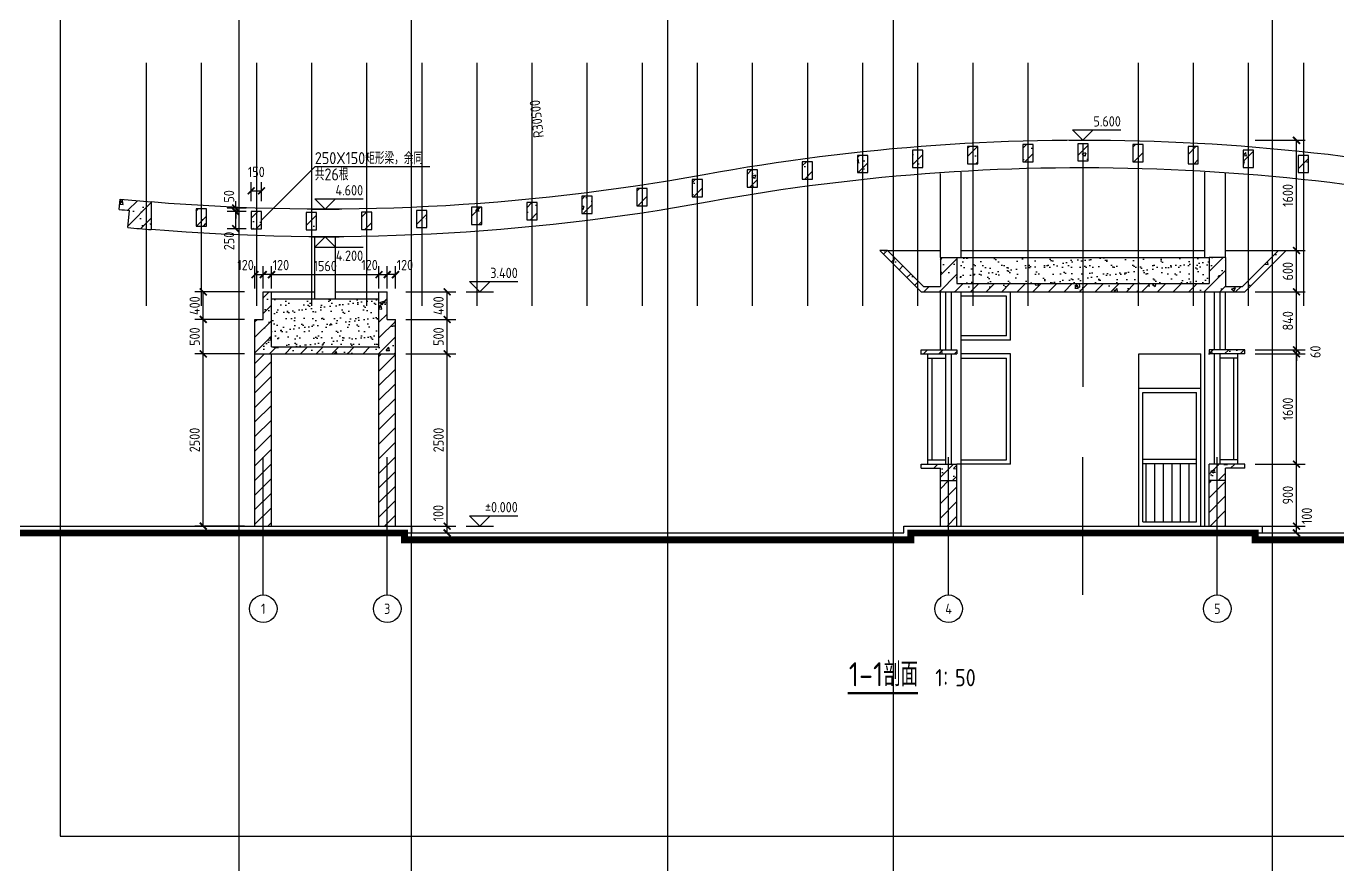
# Model space of a CAD drawing. Extents: x 105561 to 193510, y -55932 to 89115.
# Drawn here: x 124492 to 143531, y -12895 to -723 of the extents above; entities that cross this region are included whole.
import ezdxf
from ezdxf.enums import TextEntityAlignment as Align

# ---------------------------------------------------------------- set-up
doc = ezdxf.new("R2010")
doc.units = 0
doc.header["$LTSCALE"] = 10
doc.header["$MEASUREMENT"] = 0
doc.header["$PDMODE"] = 3
doc.linetypes.add('CENTER2', pattern=[1.125, 0.75, -0.125, 0.125, -0.125])
doc.layers.get('0').update_dxf_attribs({"linetype": 'CONTINUOUS'})
doc.layers.get('DEFPOINTS').update_dxf_attribs({"linetype": 'CONTINUOUS'})
for name, color, linetype in [('填充', 8, 'CONTINUOUS'), ('文字', 1, 'CONTINUOUS'), ('标注', 7, 'CONTINUOUS'), ('结构', 5, 'CONTINUOUS'), ('轴线', 6, 'CENTER2'), ('辅助', 2, 'CONTINUOUS'), ('辅助2', 1, 'CONTINUOUS'), ('门窗楼梯', 7, 'CONTINUOUS')]:
    doc.layers.add(name, color=color, linetype=linetype)
doc.styles.add('GB', font='gbenor.shx', dxfattribs={"bigfont": 'gbcbig.shx'})
doc.dimstyles.new('50', dxfattribs={"dimscale": 50, "dimtxt": 3, "dimasz": 2, "dimexe": 2.5, "dimexo": 3, "dimgap": 1, "dimtad": 1, "dimdec": 0, "dimzin": 12, "dimtxsty": 'GB', "dimblk1": 'ARCHTICK', "dimblk2": 'ARCHTICK', "dimsah": 1, "dimcen": 1, "dimclrd": 256, "dimclre": 256, "dimazin": 3, "dimtfac": 1, "dimtmove": 0, "dimatfit": 3, "dimtolj": 1})
pattern_1 = [(45, (0, 0), (-113.13708, 113.13708), []), (50, (0, 0), (573.8081, -50.2017), [60, -660]), (355, (0, 0), (-111.001, 601.7537), [48, -528]), (100.4514, (47.8, -4.2), (462.8075, 551.5516), [50.9922, -560.9137]), (46.1842, (0, 160), (853.793, -132.4152), [90, -990]), (96.6356, (71.15, 149), (747.73, 779.2943), [76.488, -841.3704]), (351.1842, (0, 160), (747.7296, 779.295), [72, -792]), (21, (80, 120), (477.5256, -322.0951), [60, -660]), (326, (80, 120), (194.6523, 580.12), [48, -528]), (71.4514, (119.8, 93.16), (672.178, 258.0244), [50.9922, -560.9137]), (37.5, (0, 0), (9.72788, 266.31508), [0, -521.6, 0, -536, 0, -530]), (7.5, (0, 0), (210.45563, 315.52937), [0, -305.6, 0, -509.6, 0, -202]), (327.5, (-178.4, 0), (427.05795, -18.0439), [0, -200, 0, -624, 0, -828]), (317.5, (-258.4, 0), (466.5489, 80.084), [0, -260, 0, -414.4, 0, -588])]
pattern_2 = [(45, (137742.22, -5478.91), (-113.137, 113.137), []), (50, (137742.2, -5478.9), (573.81, -50.2), [60, -660]), (355, (137742.2, -5478.9), (-111, 601.75), [48, -528]), (100.45, (137790.03, -5483.1), (462.8, 551.55), [50.99, -560.91]), (46.184, (137742.2, -5318.9), (853.8, -132.42), [90, -990]), (96.636, (137813.4, -5329.95), (747.73, 779.3), [76.5, -841.37]), (351.184, (137742.2, -5318.9), (747.73, 779.3), [72, -792]), (21, (137822.2, -5358.9), (477.53, -322.1), [60, -660]), (326, (137822.2, -5358.9), (194.65, 580.12), [48, -528]), (71.45, (137862, -5385.75), (672.18, 258.02), [50.99, -560.91]), (37.5, (137742.22, -5478.91), (9.728, 266.315), [0, -521.6, 0, -536, 0, -530]), (7.5, (137742.22, -5478.9), (210.456, 315.53), [0, -305.6, 0, -509.6, 0, -202]), (327.5, (137563.82, -5478.91), (427.058, -18.044), [0, -200, 0, -624, 0, -828]), (317.5, (137483.8, -5478.9), (466.55, 80.084), [0, -260, 0, -414.4, 0, -588])]
pattern_3 = [(45, (137882.22, -7318.91), (-106.066, 106.066), [])]
pattern_4 = [(37.5, (132467.31, -950.55), (-6.2993, 192.6824), [0, -152, 0, -170, 0, -162.5]), (7.5, (132467.3, -950.55), (176.9777, 282.2146), [0, -82, 0, -137, 0, -52.5]), (327.5, (132344.3, -950.55), (311.4142, 0.566), [0, -50, 0, -180, 0, -235]), (317.5, (132344.3, -950.55), (300.613, 87.7676), [0, -25, 0, -118, 0, -135])]

# ---------------------------------------------------------------- blocks, each defined once
blk = doc.blocks.new('标高')
blk.add_line((-4, 0), (4, 0))
blk.add_lwpolyline([(3, 3), (0, 0), (-3, 3), (11, 3)])
at = {"color": 0, "style": 'GB', "flags": 12}
blk.add_attdef('%%P0.000', text='', height=3, dxfattribs=at).set_placement((11, 5.5), align=Align.MIDDLE_RIGHT)
blk = doc.blocks.new('肋-砼')
at = {"layer": '填充'}
h = blk.add_hatch(dxfattribs=at)
h.set_pattern_fill('钢筋混凝土,_O', color=256, scale=80)
h.set_pattern_definition([(45, (22.47, -229.48), (-113.14, 113.14), []), (50, (22.47, -229.48), (573.8, -50.2), [60, -660]), (355, (22.47, -229.5), (-111, 601.75), [48, -528]), (100.45, (70.3, -233.66), (462.8, 551.55), [51, -560.9]), (46.18, (22.5, -69.5), (853.8, -132.4), [90, -990]), (96.64, (93.6, -80.5), (747.7, 779.3), [76.5, -841.37]), (351.18, (22.5, -69.5), (747.7, 779.3), [72, -792]), (21, (102.47, -109.48), (477.53, -322.1), [60, -660]), (326, (102.47, -109.5), (194.65, 580.1), [48, -528]), (71.45, (142.26, -136.3), (672.2, 258), [51, -560.9]), (37.5, (22.47, -229.48), (9.73, 266.32), [0, -521.6, 0, -536, 0, -530]), (7.5, (22.47, -229.48), (210.46, 315.53), [0, -305.6, 0, -509.6, 0, -202]), (327.5, (-155.93, -229.48), (427.06, -18.04), [0, -200, 0, -624, 0, -828]), (317.5, (-235.93, -229.48), (466.55, 80.1), [0, -260, 0, -414.4, 0, -588])])
h.paths.add_polyline_path([(-75, -250), (75, -250), (75, 0), (-75, 0)])
at = {"layer": '结构'}
blk.add_lwpolyline([(-75, -250), (75, -250), (75, 0), (-75, 0)], close=True, dxfattribs=at)
blk = doc.blocks.new('轴')
blk.add_circle((0, 0), 4)
blk = doc.blocks.new('_ARCHTICK')
at = {"color": 0, "linetype": 'BYBLOCK', "const_width": 0.25}
blk.add_lwpolyline([(-0.5, -0.5), (0.5, 0.5)], dxfattribs=at)
blk = doc.blocks.new('*D200')
at = {"linetype": 'BYBLOCK'}
for p, q in [((142332, -5479), (143057, -5479)), ((142932, -7079), (142932, -5479)), ((142332, -7079), (143057, -7079))]:
    blk.add_line(p, q, dxfattribs=at)
at = {"layer": 'DEFPOINTS', "color": 0, "linetype": 'BYBLOCK'}
for p in [(142182, -5479), (142932, -5479), (142182, -7079)]:
    blk.add_point(p, dxfattribs=at)
at = {"linetype": 'BYBLOCK', "xscale": 100, "yscale": 100, "zscale": 100}
for p, rotation in [((142932, -5479), 90), ((142932, -7079), 270)]:
    blk.add_blockref('_ARCHTICK', p, dxfattribs=dict(at, rotation=rotation))
at = {"color": 0, "linetype": 'BYBLOCK', "insert": (142807, -6279), "char_height": 150, "attachment_point": 5, "rotation": 90, "style": 'GB'}
blk.add_mtext('\\A1;1600', dxfattribs=at)
blk = doc.blocks.new('*D201')
at = {"linetype": 'BYBLOCK'}
for p, q in [((142932, -5419), (142932, -5319)), ((142332, -5419), (143057, -5419)), ((142332, -5479), (143057, -5479)), ((142932, -5479), (142932, -5419)), ((142932, -5479), (142932, -5419)), ((142932, -5479), (142932, -5579))]:
    blk.add_line(p, q, dxfattribs=at)
at = {"layer": 'DEFPOINTS', "color": 0, "linetype": 'BYBLOCK'}
for p in [(142182, -5419), (142182, -5479), (142932, -5419)]:
    blk.add_point(p, dxfattribs=at)
at = {"linetype": 'BYBLOCK', "xscale": 100, "yscale": 100, "zscale": 100}
for p, rotation in [((142932, -5419), 270), ((142932, -5479), 90)]:
    blk.add_blockref('_ARCHTICK', p, dxfattribs=dict(at, rotation=rotation))
at = {"color": 0, "linetype": 'BYBLOCK', "insert": (143207, -5449), "char_height": 150, "attachment_point": 5, "rotation": 90, "style": 'GB'}
blk.add_mtext('\\A1;60', dxfattribs=at)
blk = doc.blocks.new('*D202')
at = {"linetype": 'BYBLOCK'}
for p, q in [((142332, -4579), (143057, -4579)), ((142932, -5419), (142932, -4579)), ((142332, -5419), (143057, -5419))]:
    blk.add_line(p, q, dxfattribs=at)
at = {"layer": 'DEFPOINTS', "color": 0, "linetype": 'BYBLOCK'}
for p in [(142182, -4579), (142932, -4579), (142182, -5419)]:
    blk.add_point(p, dxfattribs=at)
at = {"linetype": 'BYBLOCK', "xscale": 100, "yscale": 100, "zscale": 100}
for p, rotation in [((142932, -4579), 90), ((142932, -5419), 270)]:
    blk.add_blockref('_ARCHTICK', p, dxfattribs=dict(at, rotation=rotation))
at = {"color": 0, "linetype": 'BYBLOCK', "insert": (142807, -4999), "char_height": 150, "attachment_point": 5, "rotation": 90, "style": 'GB'}
blk.add_mtext('\\A1;840', dxfattribs=at)
blk = doc.blocks.new('*D203')
at = {"linetype": 'BYBLOCK'}
for p, q in [((142332, -3979), (143057, -3979)), ((142932, -4579), (142932, -3979)), ((142332, -4579), (143057, -4579))]:
    blk.add_line(p, q, dxfattribs=at)
at = {"layer": 'DEFPOINTS', "color": 0, "linetype": 'BYBLOCK'}
for p in [(142182, -3979), (142932, -3979), (142182, -4579)]:
    blk.add_point(p, dxfattribs=at)
at = {"linetype": 'BYBLOCK', "xscale": 100, "yscale": 100, "zscale": 100}
for p, rotation in [((142932, -3979), 90), ((142932, -4579), 270)]:
    blk.add_blockref('_ARCHTICK', p, dxfattribs=dict(at, rotation=rotation))
at = {"color": 0, "linetype": 'BYBLOCK', "insert": (142807, -4279), "char_height": 150, "attachment_point": 5, "rotation": 90, "style": 'GB'}
blk.add_mtext('\\A1;600', dxfattribs=at)
blk = doc.blocks.new('*D204')
at = {"linetype": 'BYBLOCK'}
for p, q in [((142332, -2379), (143057, -2379)), ((142932, -3979), (142932, -2379)), ((142332, -3979), (143057, -3979))]:
    blk.add_line(p, q, dxfattribs=at)
at = {"layer": 'DEFPOINTS', "color": 0, "linetype": 'BYBLOCK'}
for p in [(142182, -2379), (142932, -2379), (142182, -3979)]:
    blk.add_point(p, dxfattribs=at)
at = {"linetype": 'BYBLOCK', "xscale": 100, "yscale": 100, "zscale": 100}
for p, rotation in [((142932, -2379), 90), ((142932, -3979), 270)]:
    blk.add_blockref('_ARCHTICK', p, dxfattribs=dict(at, rotation=rotation))
at = {"color": 0, "linetype": 'BYBLOCK', "insert": (142807, -3179), "char_height": 150, "attachment_point": 5, "rotation": 90, "style": 'GB'}
blk.add_mtext('\\A1;1600', dxfattribs=at)
blk = doc.blocks.new('*D205')
at = {"linetype": 'BYBLOCK'}
for p, q in [((142332, -7079), (143057, -7079)), ((142932, -7979), (142932, -7079)), ((142332, -7979), (143057, -7979))]:
    blk.add_line(p, q, dxfattribs=at)
at = {"layer": 'DEFPOINTS', "color": 0, "linetype": 'BYBLOCK'}
for p in [(142182, -7079), (142932, -7079), (142182, -7979)]:
    blk.add_point(p, dxfattribs=at)
at = {"linetype": 'BYBLOCK', "xscale": 100, "yscale": 100, "zscale": 100}
for p, rotation in [((142932, -7079), 90), ((142932, -7979), 270)]:
    blk.add_blockref('_ARCHTICK', p, dxfattribs=dict(at, rotation=rotation))
at = {"color": 0, "linetype": 'BYBLOCK', "insert": (142807, -7529), "char_height": 150, "attachment_point": 5, "rotation": 90, "style": 'GB'}
blk.add_mtext('\\A1;900', dxfattribs=at)
blk = doc.blocks.new('*D206')
at = {"linetype": 'BYBLOCK'}
for p, q in [((142332, -7979), (143057, -7979)), ((142932, -8079), (142932, -7979)), ((142332, -8079), (143057, -8079))]:
    blk.add_line(p, q, dxfattribs=at)
at = {"layer": 'DEFPOINTS', "color": 0, "linetype": 'BYBLOCK'}
for p in [(142182, -7979), (142932, -7979), (142182, -8079)]:
    blk.add_point(p, dxfattribs=at)
at = {"linetype": 'BYBLOCK', "xscale": 100, "yscale": 100, "zscale": 100}
for p, rotation in [((142932, -7979), 90), ((142932, -8079), 270)]:
    blk.add_blockref('_ARCHTICK', p, dxfattribs=dict(at, rotation=rotation))
at = {"color": 0, "linetype": 'BYBLOCK', "insert": (143083, -7830), "char_height": 150, "attachment_point": 5, "rotation": 90, "style": 'GB'}
blk.add_mtext('\\A1;100', dxfattribs=at)
blk = doc.blocks.new('*D209')
at = {"linetype": 'BYBLOCK'}
for p, q in [((123867, -5479), (123142, -5479)), ((123267, -7979), (123267, -5479)), ((123867, -7979), (123142, -7979))]:
    blk.add_line(p, q, dxfattribs=at)
at = {"layer": 'DEFPOINTS', "color": 0, "linetype": 'BYBLOCK'}
for p in [(123267, -5479), (124017, -5479), (124017, -7979)]:
    blk.add_point(p, dxfattribs=at)
at = {"linetype": 'BYBLOCK', "xscale": 100, "yscale": 100, "zscale": 100}
for p, rotation in [((123267, -5479), 90), ((123267, -7979), 270)]:
    blk.add_blockref('_ARCHTICK', p, dxfattribs=dict(at, rotation=rotation))
at = {"color": 0, "linetype": 'BYBLOCK', "insert": (123142, -6729), "char_height": 150, "attachment_point": 5, "rotation": 90, "style": 'GB'}
blk.add_mtext('\\A1;2500', dxfattribs=at)
blk = doc.blocks.new('*D210')
at = {"linetype": 'BYBLOCK'}
for p, q in [((127662, -4579), (126937, -4579)), ((127062, -4979), (127062, -4579)), ((127662, -4979), (126937, -4979))]:
    blk.add_line(p, q, dxfattribs=at)
at = {"layer": 'DEFPOINTS', "color": 0, "linetype": 'BYBLOCK'}
for p in [(127062, -4579), (127812, -4579), (127812, -4979)]:
    blk.add_point(p, dxfattribs=at)
at = {"linetype": 'BYBLOCK', "xscale": 100, "yscale": 100, "zscale": 100}
for p, rotation in [((127062, -4579), 90), ((127062, -4979), 270)]:
    blk.add_blockref('_ARCHTICK', p, dxfattribs=dict(at, rotation=rotation))
at = {"color": 0, "linetype": 'BYBLOCK', "insert": (126937, -4779), "char_height": 150, "attachment_point": 5, "rotation": 90, "style": 'GB'}
blk.add_mtext('\\A1;400', dxfattribs=at)
blk = doc.blocks.new('*D211')
at = {"linetype": 'BYBLOCK'}
for p, q in [((127662, -4979), (126937, -4979)), ((127062, -5479), (127062, -4979)), ((127662, -5479), (126937, -5479))]:
    blk.add_line(p, q, dxfattribs=at)
at = {"layer": 'DEFPOINTS', "color": 0, "linetype": 'BYBLOCK'}
for p in [(127062, -4979), (127812, -4979), (127812, -5479)]:
    blk.add_point(p, dxfattribs=at)
at = {"linetype": 'BYBLOCK', "xscale": 100, "yscale": 100, "zscale": 100}
for p, rotation in [((127062, -4979), 90), ((127062, -5479), 270)]:
    blk.add_blockref('_ARCHTICK', p, dxfattribs=dict(at, rotation=rotation))
at = {"color": 0, "linetype": 'BYBLOCK', "insert": (126937, -5229), "char_height": 150, "attachment_point": 5, "rotation": 90, "style": 'GB'}
blk.add_mtext('\\A1;500', dxfattribs=at)
blk = doc.blocks.new('*D239')
at = {"linetype": 'BYBLOCK'}
for p, q in [((127607, -3413), (127332, -3413)), ((127457, -3663), (127457, -3413)), ((127607, -3663), (127332, -3663))]:
    blk.add_line(p, q, dxfattribs=at)
at = {"layer": 'DEFPOINTS', "color": 0, "linetype": 'BYBLOCK'}
for p in [(127457, -3413), (127757, -3413), (127757, -3663)]:
    blk.add_point(p, dxfattribs=at)
at = {"linetype": 'BYBLOCK', "xscale": 100, "yscale": 100, "zscale": 100}
for p, rotation in [((127457, -3413), 90), ((127457, -3663), 270)]:
    blk.add_blockref('_ARCHTICK', p, dxfattribs=dict(at, rotation=rotation))
at = {"color": 0, "linetype": 'BYBLOCK', "insert": (127361, -3840), "char_height": 150, "attachment_point": 5, "rotation": 90, "style": 'GB'}
blk.add_mtext('\\A1;250', dxfattribs=at)
blk = doc.blocks.new('*D240')
at = {"linetype": 'BYBLOCK'}
for p, q in [((127757, -3263), (127757, -2988)), ((127907, -3263), (127907, -2988)), ((127757, -3113), (127907, -3113))]:
    blk.add_line(p, q, dxfattribs=at)
at = {"layer": 'DEFPOINTS', "color": 0, "linetype": 'BYBLOCK'}
for p in [(127907, -3113), (127757, -3413), (127907, -3413)]:
    blk.add_point(p, dxfattribs=at)
at = {"linetype": 'BYBLOCK', "xscale": 100, "yscale": 100, "zscale": 100, "rotation": 180}
blk.add_blockref('_ARCHTICK', (127757, -3113), dxfattribs=at)
at = {"linetype": 'BYBLOCK', "xscale": 100, "yscale": 100, "zscale": 100}
blk.add_blockref('_ARCHTICK', (127907, -3113), dxfattribs=at)
at = {"color": 0, "linetype": 'BYBLOCK', "insert": (127832, -2838), "char_height": 150, "attachment_point": 5, "style": 'GB'}
blk.add_mtext('\\A1;150', dxfattribs=at)
blk = doc.blocks.new('*D241')
at = {"linetype": 'BYBLOCK'}
for p, q in [((127682, -3363), (127407, -3363)), ((127682, -3413), (127407, -3413)), ((127532, -3363), (127532, -3263)), ((127532, -3363), (127532, -3413)), ((127532, -3363), (127532, -3413)), ((127532, -3413), (127532, -3513))]:
    blk.add_line(p, q, dxfattribs=at)
at = {"layer": 'DEFPOINTS', "color": 0, "linetype": 'BYBLOCK'}
for p in [(127532, -3413), (127832, -3363), (127832, -3413)]:
    blk.add_point(p, dxfattribs=at)
at = {"linetype": 'BYBLOCK', "xscale": 100, "yscale": 100, "zscale": 100}
for p, rotation in [((127532, -3363), 270), ((127532, -3413), 90)]:
    blk.add_blockref('_ARCHTICK', p, dxfattribs=dict(at, rotation=rotation))
at = {"color": 0, "linetype": 'BYBLOCK', "insert": (127436, -3193), "char_height": 150, "attachment_point": 5, "rotation": 90, "style": 'GB'}
blk.add_mtext('\\A1;50', dxfattribs=at)
blk = doc.blocks.new('*D245')
at = {"linetype": 'BYBLOCK'}
for p, q in [((127812, -4429), (127812, -4104)), ((127932, -4429), (127932, -4104)), ((127812, -4229), (127932, -4229))]:
    blk.add_line(p, q, dxfattribs=at)
at = {"layer": 'DEFPOINTS', "color": 0, "linetype": 'BYBLOCK'}
for p in [(127932, -4229), (127812, -4579), (127932, -4579)]:
    blk.add_point(p, dxfattribs=at)
at = {"linetype": 'BYBLOCK', "xscale": 100, "yscale": 100, "zscale": 100, "rotation": 180}
blk.add_blockref('_ARCHTICK', (127812, -4229), dxfattribs=at)
at = {"linetype": 'BYBLOCK', "xscale": 100, "yscale": 100, "zscale": 100}
blk.add_blockref('_ARCHTICK', (127932, -4229), dxfattribs=at)
at = {"color": 0, "linetype": 'BYBLOCK', "insert": (127676, -4089), "char_height": 150, "attachment_point": 5, "style": 'GB'}
blk.add_mtext('\\A1;120', dxfattribs=at)
blk = doc.blocks.new('*D246')
at = {"linetype": 'BYBLOCK'}
for p, q in [((127932, -4429), (127932, -4104)), ((128052, -4429), (128052, -4104)), ((128052, -4229), (127932, -4229))]:
    blk.add_line(p, q, dxfattribs=at)
at = {"layer": 'DEFPOINTS', "color": 0, "linetype": 'BYBLOCK'}
for p in [(127932, -4229), (127932, -4579), (128052, -4579)]:
    blk.add_point(p, dxfattribs=at)
at = {"linetype": 'BYBLOCK', "xscale": 100, "yscale": 100, "zscale": 100}
for p, rotation in [((127932, -4229), 179.9999999999987), ((128052, -4229), 359.9999999999987)]:
    blk.add_blockref('_ARCHTICK', p, dxfattribs=dict(at, rotation=rotation))
at = {"color": 0, "linetype": 'BYBLOCK', "insert": (128189, -4089), "char_height": 150, "attachment_point": 5, "style": 'GB'}
blk.add_mtext('\\A1;120', dxfattribs=at)
blk = doc.blocks.new('*D247')
at = {"linetype": 'BYBLOCK'}
for p, q in [((127932, -4429), (127932, -4104)), ((128052, -4429), (128052, -4104)), ((128052, -4229), (127932, -4229))]:
    blk.add_line(p, q, dxfattribs=at)
at = {"layer": 'DEFPOINTS', "color": 0, "linetype": 'BYBLOCK'}
for p in [(127932, -4229), (127932, -4579), (128052, -4579)]:
    blk.add_point(p, dxfattribs=at)
at = {"linetype": 'BYBLOCK', "xscale": 100, "yscale": 100, "zscale": 100}
for p, rotation in [((127932, -4229), 179.9999999999987), ((128052, -4229), 359.9999999999987)]:
    blk.add_blockref('_ARCHTICK', p, dxfattribs=dict(at, rotation=rotation))
at = {"color": 0, "linetype": 'BYBLOCK', "insert": (128189, -4089), "char_height": 150, "attachment_point": 5, "style": 'GB'}
blk.add_mtext('\\A1;120', dxfattribs=at)
blk = doc.blocks.new('*D248')
at = {"linetype": 'BYBLOCK'}
for p, q in [((128052, -4429), (128052, -4104)), ((129612, -4429), (129612, -4104)), ((128052, -4229), (129612, -4229))]:
    blk.add_line(p, q, dxfattribs=at)
at = {"layer": 'DEFPOINTS', "color": 0, "linetype": 'BYBLOCK'}
for p in [(129612, -4229), (128052, -4579), (129612, -4579)]:
    blk.add_point(p, dxfattribs=at)
at = {"linetype": 'BYBLOCK', "xscale": 100, "yscale": 100, "zscale": 100, "rotation": 180}
blk.add_blockref('_ARCHTICK', (128052, -4229), dxfattribs=at)
at = {"linetype": 'BYBLOCK', "xscale": 100, "yscale": 100, "zscale": 100}
blk.add_blockref('_ARCHTICK', (129612, -4229), dxfattribs=at)
at = {"color": 0, "linetype": 'BYBLOCK', "insert": (128832, -4104), "char_height": 150, "attachment_point": 5, "style": 'GB'}
blk.add_mtext('\\A1;1560', dxfattribs=at)
blk = doc.blocks.new('*D249')
at = {"linetype": 'BYBLOCK'}
for p, q in [((129612, -4529), (129612, -4204)), ((129612, -4329), (129732, -4329)), ((129732, -4529), (129732, -4204))]:
    blk.add_line(p, q, dxfattribs=at)
at = {"layer": 'DEFPOINTS', "color": 0, "linetype": 'BYBLOCK'}
for p in [(129732, -4329), (129612, -4679), (129732, -4679)]:
    blk.add_point(p, dxfattribs=at)
at = {"linetype": 'BYBLOCK', "xscale": 100, "yscale": 100, "zscale": 100, "rotation": 180}
blk.add_blockref('_ARCHTICK', (129612, -4329), dxfattribs=at)
at = {"linetype": 'BYBLOCK', "xscale": 100, "yscale": 100, "zscale": 100}
blk.add_blockref('_ARCHTICK', (129732, -4329), dxfattribs=at)
at = {"color": 0, "linetype": 'BYBLOCK', "insert": (129476, -4189), "char_height": 150, "attachment_point": 5, "style": 'GB'}
blk.add_mtext('\\A1;120', dxfattribs=at)
blk = doc.blocks.new('*D279')
at = {"linetype": 'BYBLOCK'}
for p, q in [((130002, -5479), (130727, -5479)), ((130602, -7979), (130602, -5479)), ((130002, -7979), (130727, -7979))]:
    blk.add_line(p, q, dxfattribs=at)
at = {"layer": 'DEFPOINTS', "color": 0, "linetype": 'BYBLOCK'}
for p in [(129852, -5479), (130602, -5479), (129852, -7979)]:
    blk.add_point(p, dxfattribs=at)
at = {"linetype": 'BYBLOCK', "xscale": 100, "yscale": 100, "zscale": 100}
for p, rotation in [((130602, -5479), 90), ((130602, -7979), 270)]:
    blk.add_blockref('_ARCHTICK', p, dxfattribs=dict(at, rotation=rotation))
at = {"color": 0, "linetype": 'BYBLOCK', "insert": (130477, -6729), "char_height": 150, "attachment_point": 5, "rotation": 90, "style": 'GB'}
blk.add_mtext('\\A1;2500', dxfattribs=at)
blk = doc.blocks.new('*D281')
at = {"linetype": 'BYBLOCK'}
for p, q in [((130002, -4979), (130727, -4979)), ((130602, -5479), (130602, -4979)), ((130002, -5479), (130727, -5479))]:
    blk.add_line(p, q, dxfattribs=at)
at = {"layer": 'DEFPOINTS', "color": 0, "linetype": 'BYBLOCK'}
for p in [(129852, -4979), (130602, -4979), (129852, -5479)]:
    blk.add_point(p, dxfattribs=at)
at = {"linetype": 'BYBLOCK', "xscale": 100, "yscale": 100, "zscale": 100}
for p, rotation in [((130602, -4979), 90), ((130602, -5479), 270)]:
    blk.add_blockref('_ARCHTICK', p, dxfattribs=dict(at, rotation=rotation))
at = {"color": 0, "linetype": 'BYBLOCK', "insert": (130477, -5229), "char_height": 150, "attachment_point": 5, "rotation": 90, "style": 'GB'}
blk.add_mtext('\\A1;500', dxfattribs=at)
blk = doc.blocks.new('*D280')
at = {"linetype": 'BYBLOCK'}
for p, q in [((130002, -4579), (130727, -4579)), ((130602, -4979), (130602, -4579)), ((130002, -4979), (130727, -4979))]:
    blk.add_line(p, q, dxfattribs=at)
at = {"layer": 'DEFPOINTS', "color": 0, "linetype": 'BYBLOCK'}
for p in [(129852, -4579), (130602, -4579), (129852, -4979)]:
    blk.add_point(p, dxfattribs=at)
at = {"linetype": 'BYBLOCK', "xscale": 100, "yscale": 100, "zscale": 100}
for p, rotation in [((130602, -4579), 90), ((130602, -4979), 270)]:
    blk.add_blockref('_ARCHTICK', p, dxfattribs=dict(at, rotation=rotation))
at = {"color": 0, "linetype": 'BYBLOCK', "insert": (130477, -4779), "char_height": 150, "attachment_point": 5, "rotation": 90, "style": 'GB'}
blk.add_mtext('\\A1;400', dxfattribs=at)
blk = doc.blocks.new('*D282')
at = {"linetype": 'BYBLOCK'}
for p, q in [((130002, -7979), (130727, -7979)), ((130602, -8079), (130602, -7979)), ((130002, -8079), (130727, -8079))]:
    blk.add_line(p, q, dxfattribs=at)
at = {"layer": 'DEFPOINTS', "color": 0, "linetype": 'BYBLOCK'}
for p in [(129852, -7979), (130602, -7979), (129852, -8079)]:
    blk.add_point(p, dxfattribs=at)
at = {"linetype": 'BYBLOCK', "xscale": 100, "yscale": 100, "zscale": 100}
for p, rotation in [((130602, -7979), 90), ((130602, -8079), 270)]:
    blk.add_blockref('_ARCHTICK', p, dxfattribs=dict(at, rotation=rotation))
at = {"color": 0, "linetype": 'BYBLOCK', "insert": (130474, -7791), "char_height": 150, "attachment_point": 5, "rotation": 90, "style": 'GB'}
blk.add_mtext('\\A1;100', dxfattribs=at)

msp = doc.modelspace()

# ---------------------------------------------------------------- hatches: boundary and pattern name
at = {"layer": '填充'}
h = msp.add_hatch(dxfattribs=at)
h.set_pattern_fill('钢筋混凝土,_O', color=256, scale=80)
h.set_pattern_definition([(45, (137882.22, -7318.91), (-113.137, 113.137), []), (50, (137882.2, -7318.9), (573.808, -50.202), [60, -660]), (355, (137882.2, -7318.9), (-111, 601.754), [48, -528]), (100.4514, (137930.03, -7323.1), (462.808, 551.552), [50.992, -560.914]), (46.184, (137882.2, -7158.9), (853.793, -132.415), [90, -990]), (96.6356, (137953.4, -7169.95), (747.73, 779.294), [76.49, -841.37]), (351.184, (137882.2, -7158.9), (747.73, 779.295), [72, -792]), (21, (137962.2, -7198.9), (477.526, -322.095), [60, -660]), (326, (137962.2, -7198.9), (194.652, 580.12), [48, -528]), (71.4514, (138002, -7225.75), (672.178, 258.024), [50.992, -560.914]), (37.5, (137882.22, -7318.91), (9.728, 266.315), [0, -521.6, 0, -536, 0, -530]), (7.5, (137882.22, -7318.9), (210.4556, 315.5294), [0, -305.6, 0, -509.6, 0, -202]), (327.5, (137703.82, -7318.91), (427.058, -18.044), [0, -200, 0, -624, 0, -828]), (317.5, (137623.8, -7318.9), (466.549, 80.084), [0, -260, 0, -414.4, 0, -588])])
h.paths.add_polyline_path([(126307.2, -3274.2, -0.0037037), (125857.2, -3233.5), (125842.6, -3382.8, 0.0012235), (125991.9, -3397), (125967.5, -3645.8, 0.0027589), (126307.2, -3675.6)])
h = msp.add_hatch(dxfattribs=at)
h.set_pattern_fill('钢筋混凝土,_O', color=256, scale=80)
h.set_pattern_definition(pattern_1)
h.paths.add_polyline_path([(138002.2, -4078.9), (137762.2, -4078.9), (137762.2, -4498.9), (137515.4, -4498.9), (136995.4, -3978.9), (136882.2, -3978.9), (137482.2, -4578.9), (142182.2, -4578.9), (142782.2, -3978.9), (142669.1, -3978.9), (142149.1, -4498.9), (141902.2, -4498.9), (141902.2, -4078.9), (141662.2, -4078.9), (141662.2, -4458.9), (138002.2, -4458.9)])
h = msp.add_hatch(dxfattribs=at)
h.set_pattern_fill('AR-SAND', color=256, scale=100, style=0)
h.set_pattern_definition(pattern_4)
h.paths.add_polyline_path([(141662.2, -4078.9), (138002.2, -4078.9), (138002.2, -4458.9), (141662.2, -4458.9)])
h = msp.add_hatch(dxfattribs=at)
h.set_pattern_fill('钢筋混凝土,_O', color=256, scale=80)
h.set_pattern_definition(pattern_1)
h.paths.add_polyline_path([(129852.2, -4978.9), (129732.2, -4978.9), (129732.2, -4578.9), (129612.2, -4578.9), (129612.2, -5378.9), (128052.2, -5378.9), (128052.2, -4578.9), (127932.2, -4578.9), (127932.2, -4978.9), (127812.2, -4978.9), (127812.2, -5478.9), (129852.2, -5478.9)])
h = msp.add_hatch(dxfattribs=at)
h.set_pattern_fill('AR-SAND', color=256, scale=100, style=0)
h.set_pattern_definition(pattern_4)
h.paths.add_polyline_path([(128052.2, -4678.9), (128052.2, -5378.9), (129612.2, -5378.9), (129612.2, -4678.9)])
h = msp.add_hatch(dxfattribs=at)
h.set_pattern_fill('ANSI31,_O', color=256, scale=1200)
h.set_pattern_definition([(45, (0, 0), (-106.06602, 106.06602), [])])
h.paths.add_polyline_path([(128052.2, -5478.9), (127812.2, -5478.9), (127812.2, -7978.9), (128052.2, -7978.9)])
h.paths.add_polyline_path([(129852.2, -5478.9), (129612.2, -5478.9), (129612.2, -7978.9), (129852.2, -7978.9)])
h = msp.add_hatch(dxfattribs=at)
h.set_pattern_fill('钢筋混凝土,_O', color=256, scale=80)
h.set_pattern_definition(pattern_2)
h.paths.add_polyline_path([(138002.2, -5478.9), (138002.2, -5418.9), (137482.2, -5418.9), (137482.2, -5478.9)])
h = msp.add_hatch(dxfattribs=at)
h.set_pattern_fill('钢筋混凝土,_O', color=256, scale=80)
h.set_pattern_definition([(45, (141662.22, -5478.91), (-113.137, 113.137), []), (50, (141662.2, -5478.9), (573.8, -50.2), [60, -660]), (355, (141662.2, -5478.9), (-111, 601.75), [48, -528]), (100.45, (141710.03, -5483.1), (462.8, 551.55), [51, -560.9]), (46.18, (141662.2, -5318.9), (853.8, -132.4), [90, -990]), (96.64, (141733.4, -5329.95), (747.7, 779.3), [76.5, -841.37]), (351.18, (141662.2, -5318.9), (747.7, 779.3), [72, -792]), (21, (141742.2, -5358.9), (477.53, -322.1), [60, -660]), (326, (141742.2, -5358.9), (194.65, 580.1), [48, -528]), (71.45, (141782, -5385.75), (672.2, 258), [51, -560.9]), (37.5, (141662.22, -5478.91), (9.73, 266.315), [0, -521.6, 0, -536, 0, -530]), (7.5, (141662.22, -5478.9), (210.46, 315.53), [0, -305.6, 0, -509.6, 0, -202]), (327.5, (141483.82, -5478.91), (427.06, -18.044), [0, -200, 0, -624, 0, -828]), (317.5, (141403.8, -5478.9), (466.55, 80.08), [0, -260, 0, -414.4, 0, -588])])
h.paths.add_polyline_path([(142182.2, -5478.9), (142182.2, -5418.9), (141662.2, -5418.9), (141662.2, -5478.9)])
h = msp.add_hatch(dxfattribs=at)
h.set_pattern_fill('钢筋混凝土,_O', color=256, scale=80)
h.set_pattern_definition(pattern_2)
h.paths.add_polyline_path([(137882.2, -7318.9), (138002.2, -7318.9), (138002.2, -7078.9), (137882.2, -7078.9)])
h.paths.add_polyline_path([(137762.2, -7318.9), (137882.2, -7318.9), (137882.2, -7078.9), (137482.2, -7078.9), (137482.2, -7138.9), (137762.2, -7138.9)])
h = msp.add_hatch(dxfattribs=at)
h.set_pattern_fill('LINE', color=256, scale=1000, angle=90, style=0)
h.paths.add_polyline_path([(141482.2, -7068.9), (140702.2, -7068.9), (140702.2, -7918.9), (141482.2, -7918.9)])
h = msp.add_hatch(dxfattribs=at)
h.set_pattern_fill('钢筋混凝土,_O', color=256, scale=80)
h.set_pattern_definition(pattern_1)
h.paths.add_polyline_path([(141662.2, -7318.9), (141782.2, -7318.9), (141782.2, -7078.9), (141662.2, -7078.9)])
h.paths.add_polyline_path([(141902.2, -7138.9), (142182.2, -7138.9), (142182.2, -7078.9), (141782.2, -7078.9), (141782.2, -7318.9), (141902.2, -7318.9)])
h = msp.add_hatch(dxfattribs=at)
h.set_pattern_fill('ANSI31,_O', color=256, scale=1200)
h.set_pattern_definition(pattern_3)
h.paths.add_polyline_path([(138002.2, -7318.9), (137762.2, -7318.9), (137762.2, -7978.9), (138002.2, -7978.9)])
h = msp.add_hatch(dxfattribs=at)
h.set_pattern_fill('ANSI31,_O', color=256, scale=1200)
h.set_pattern_definition(pattern_3)
h.paths.add_polyline_path([(141902.2, -7318.9), (141662.2, -7318.9), (141662.2, -7978.9), (141902.2, -7978.9)])

# ---------------------------------------------------------------- linework, layer by layer
at = {"layer": '文字', "const_width": 35}
msp.add_lwpolyline([(136418.1, -10404.3), (137438.2, -10404.3)], dxfattribs=at)
at = {"layer": '标注'}
msp.add_lwpolyline([(132142.6, -3198.7, 0, 37.5, 0), (132126.4, -3049.6, 0, 0, 0), (131925.6, -1210.5, 0, 0, 0)], format="xyseb", dxfattribs=at)
msp.add_lwpolyline([(130348.4, -2762.6), (128682.1, -2762.6), (127907.2, -3537.5)], dxfattribs=at)
at = {"layer": '结构'}
for p, q in [((125842.6, -3382.8), (125857.2, -3233.5)), ((125967.5, -3645.8), (125991.9, -3397)), ((126307.2, -3274.2), (126307.2, -3675.6)), ((137482.2, -4578.9), (136882.2, -3978.9)), ((136995.4, -3978.9), (136882.2, -3978.9)), ((137515.4, -4498.9), (136995.4, -3978.9)), ((142149.1, -4498.9), (142669.1, -3978.9)), ((142182.2, -4578.9), (142782.2, -3978.9)), ((142669.1, -3978.9), (142782.2, -3978.9)), ((137762.2, -4078.9), (138002.2, -4078.9)), ((137762.2, -4078.9), (137762.2, -4498.9)), ((138002.2, -4078.9), (138002.2, -4458.9)), ((141662.2, -4078.9), (141662.2, -4458.9)), ((141902.2, -4078.9), (141662.2, -4078.9)), ((141902.2, -4078.9), (141902.2, -4498.9)), ((137515.4, -4498.9), (137762.2, -4498.9)), ((138002.2, -4458.9), (141662.2, -4458.9)), ((141902.2, -4498.9), (142149.1, -4498.9)), ((127932.2, -4978.9), (127932.2, -4578.9)), ((127932.2, -4578.9), (128052.2, -4578.9)), ((128052.2, -5378.9), (128052.2, -4578.9)), ((129612.2, -5378.9), (129612.2, -4578.9)), ((129612.2, -4578.9), (129732.2, -4578.9)), ((129732.2, -4978.9), (129732.2, -4578.9)), ((137482.2, -4578.9), (142182.2, -4578.9)), ((127812.2, -7978.9), (127812.2, -4978.9)), ((127812.2, -4978.9), (127932.2, -4978.9)), ((129732.2, -4978.9), (129852.2, -4978.9)), ((129852.2, -7978.9), (129852.2, -4978.9)), ((127812.2, -5478.9), (129852.2, -5478.9)), ((128052.2, -5378.9), (129612.2, -5378.9)), ((128052.2, -7978.9), (128052.2, -5478.9)), ((129612.2, -7978.9), (129612.2, -5478.9)), ((137482.2, -5418.9), (138002.2, -5418.9)), ((137482.2, -5478.9), (137482.2, -5418.9)), ((137482.2, -5478.9), (138002.2, -5478.9)), ((138002.2, -5418.9), (138002.2, -5478.9)), ((141662.2, -5418.9), (141662.2, -5478.9)), ((142182.2, -5418.9), (141662.2, -5418.9)), ((142182.2, -5478.9), (141662.2, -5478.9)), ((142182.2, -5478.9), (142182.2, -5418.9)), ((137482.2, -7078.9), (138002.2, -7078.9)), ((137482.2, -7138.9), (137482.2, -7078.9)), ((137482.2, -7138.9), (137762.2, -7138.9)), ((137762.2, -7318.9), (137762.2, -7138.9)), ((138002.2, -7318.9), (138002.2, -7078.9)), ((141662.2, -7318.9), (141662.2, -7078.9)), ((142182.2, -7078.9), (141662.2, -7078.9)), ((142182.2, -7138.9), (141902.2, -7138.9)), ((141902.2, -7318.9), (141902.2, -7138.9)), ((142182.2, -7138.9), (142182.2, -7078.9)), ((137762.2, -7978.9), (137762.2, -7318.9)), ((137762.2, -7318.9), (138002.2, -7318.9)), ((138002.2, -7978.9), (138002.2, -7318.9)), ((141662.2, -7978.9), (141662.2, -7318.9)), ((141902.2, -7318.9), (141662.2, -7318.9)), ((141902.2, -7978.9), (141902.2, -7318.9))]:
    msp.add_line(p, q, dxfattribs=at)
for radius, start, end in [(30500, 264.40241, 265.25123), (30650, 264.40241, 264.68282), (30900, 264.68055, 265.31284)]:
    msp.add_arc((128832.2, 27121.1), radius, start, end, dxfattribs=at)
at = {"layer": '轴线'}
for p, q in [((127932.2, -8978.9), (127932.2, -6978.9)), ((129732.2, -8978.9), (129732.2, -6978.9)), ((137882.2, -8978.9), (137882.2, -6978.9)), ((141782.2, -8978.9), (141782.2, -6978.9))]:
    msp.add_line(p, q, dxfattribs=at)
at = {"layer": '辅助'}
for p, q in [((127582.2, -38302.3), (127582.2, 8893.5)), ((130082.2, -38302.3), (130082.2, 8893.5)), ((133807.2, -28302.3), (133807.2, 8893.5)), ((137082.2, -38302.3), (137082.2, 8893.5)), ((142582.2, -38302.3), (142582.2, 8893.5)), ((139832.2, -8978.9), (139832.2, -6978.9))]:
    msp.add_line(p, q, dxfattribs=at)
msp.add_lwpolyline([(124982.2, -12478.9), (150982.2, -12478.9), (150982.2, -478.9), (124982.2, -478.9)], close=True, dxfattribs=at)
at = {"layer": '辅助2'}
for p, q in [((126232.2, -1253.4), (126232.2, -4780.2)), ((127032.2, -1253.4), (127032.2, -4780.2)), ((127832.2, -1253.4), (127832.2, -4780.2)), ((128632.2, -1253.4), (128632.2, -4780.2)), ((129432.2, -1253.4), (129432.2, -4780.2)), ((130232.2, -1253.4), (130232.2, -4780.2)), ((131032.2, -1253.4), (131032.2, -4780.2)), ((131832.2, -1253.4), (131832.2, -4780.2)), ((132632.2, -1253.4), (132632.2, -4780.2)), ((133432.2, -1253.4), (133432.2, -4780.2)), ((134232.2, -1253.4), (134232.2, -4780.2)), ((135032.2, -1253.4), (135032.2, -4780.2)), ((135832.2, -1253.4), (135832.2, -4780.2)), ((136632.2, -1253.4), (136632.2, -4780.2)), ((137432.2, -1253.4), (137432.2, -4780.2)), ((138232.2, -1253.4), (138232.2, -4780.2)), ((139032.2, -1253.4), (139032.2, -4780.2)), ((140632.2, -1253.4), (140632.2, -4780.2)), ((141432.2, -1253.4), (141432.2, -4780.2)), ((142232.2, -1253.4), (142232.2, -4780.2)), ((143032.2, -1253.4), (143032.2, -4780.2)), ((139832.2, -2428.9), (139832.2, -5955.8))]:
    msp.add_line(p, q, dxfattribs=at)
at = {"layer": '门窗楼梯'}
for p, q in [((138062.2, -4078.9), (138062.2, -2840.2)), ((141602.2, -4078.9), (141602.2, -2840.2)), ((137762.2, -4078.9), (137762.2, -2860.9)), ((141902.2, -4078.9), (141902.2, -2860.9)), ((128682.2, -4678.9), (128682.2, -3778.5)), ((128982.2, -4678.9), (128982.2, -3778.5)), ((136995.4, -3978.9), (137762.2, -3978.9)), ((138062.2, -3978.9), (141602.2, -3978.9)), ((141902.2, -3978.9), (142669.1, -3978.9)), ((138002.2, -4078.9), (141662.2, -4078.9)), ((128052.2, -4578.9), (128682.2, -4578.9)), ((128052.2, -4678.9), (129612.2, -4678.9)), ((128982.2, -4578.9), (129612.2, -4578.9)), ((137762.2, -5418.9), (137762.2, -4578.9)), ((137842.2, -5418.9), (137842.2, -4578.9)), ((137922.2, -5418.9), (137922.2, -4578.9)), ((138062.2, -7978.9), (138062.2, -4578.9)), ((138722.2, -4638.9), (138062.2, -4638.9)), ((138722.2, -5218.9), (138722.2, -4638.9)), ((138782.2, -5278.9), (138782.2, -4578.9)), ((141602.2, -7978.9), (141602.2, -4578.9)), ((141742.2, -5418.9), (141742.2, -4578.9)), ((141822.2, -5418.9), (141822.2, -4578.9)), ((141902.2, -5418.9), (141902.2, -4578.9)), ((138722.2, -5218.9), (138062.2, -5218.9)), ((138782.2, -5278.9), (138062.2, -5278.9)), ((137582.2, -7078.9), (137582.2, -5478.9)), ((137842.2, -7078.9), (137842.2, -5478.9)), ((137922.2, -7078.9), (137922.2, -5478.9)), ((138782.2, -5478.9), (138062.2, -5478.9)), ((138782.2, -7078.9), (138782.2, -5478.9)), ((140642.2, -5478.9), (141542.2, -5478.9)), ((140642.2, -7978.9), (140642.2, -5478.9)), ((141542.2, -7978.9), (141542.2, -5478.9)), ((141742.2, -7078.9), (141742.2, -5478.9)), ((141822.2, -7078.9), (141822.2, -5478.9)), ((142082.2, -7078.9), (142082.2, -5478.9)), ((137582.2, -5538.9), (137842.2, -5538.9)), ((137642.2, -7018.9), (137642.2, -5538.9)), ((138062.2, -5538.9), (138722.2, -5538.9)), ((138722.2, -7018.9), (138722.2, -5538.9)), ((142082.2, -5538.9), (141822.2, -5538.9)), ((142022.2, -7018.9), (142022.2, -5538.9)), ((140642.2, -5978.9), (141542.2, -5978.9)), ((140702.2, -6038.9), (141482.2, -6038.9)), ((140702.2, -7918.9), (140702.2, -6038.9)), ((141482.2, -7918.9), (141482.2, -6038.9)), ((137582.2, -7018.9), (137842.2, -7018.9)), ((138062.2, -7018.9), (138722.2, -7018.9)), ((140702.2, -7008.9), (141482.2, -7008.9)), ((142082.2, -7018.9), (141822.2, -7018.9)), ((138782.2, -7078.9), (138002.2, -7078.9)), ((140702.2, -7068.9), (141482.2, -7068.9)), ((140702.2, -7918.9), (141482.2, -7918.9))]:
    msp.add_line(p, q, dxfattribs=at)
for points in [[(147757.2, -3426.5, 0.1115017), (134332.2, -2878.9, -0.0661466), (126307.2, -3274.2)], [(147757.2, -3840.9, 0.1124073), (134404.3, -3272.4, -0.0658766), (126307.2, -3675.6)]]:
    msp.add_lwpolyline(points, format="xyb", dxfattribs=at)
msp.add_lwpolyline([(121062.2, -7978.9), (130082.2, -7978.9), (130082.2, -8078.9), (137232.2, -8078.9), (137232.2, -7978.9), (142432.2, -7978.9), (142432.2, -8078.9), (146432.2, -8078.9), (146432.2, -7978.9), (154582.2, -7978.9)], dxfattribs=at)
at = {"layer": '门窗楼梯', "const_width": 100}
msp.add_lwpolyline([(121062.2, -8078.9), (129982.2, -8078.9), (129982.2, -8178.9), (137332.2, -8178.9), (137332.2, -8078.9), (142332.2, -8078.9), (142332.2, -8178.9), (146532.2, -8178.9), (146532.2, -8078.9), (154582.2, -8078.9)], dxfattribs=at)

# ---------------------------------------------------------------- block references
at = {"layer": '标注', "color": 1, "xscale": 50, "yscale": 50, "zscale": 50}
for p, values in [((139832.2, -2378.9), {'%%P0.000': '5.600'}), ((128832.2, -3378.9), {'%%P0.000': '4.600'}), ((131077.2, -4578.9), {'%%P0.000': '3.400'}), ((131077.2, -7978.9), {'%%P0.000': '%%P0.000'})]:
    msp.add_blockref('标高', p, dxfattribs=at).add_auto_attribs(values)
at = {"layer": '标注', "color": 1}
ref = msp.add_blockref('标高', (128832.2, -3778.9), dxfattribs=dict(at, xscale=-50, yscale=50, zscale=50, rotation=180))
ref.add_attrib('%%P0.000', '4.200', dxfattribs={"layer": '0', "color": 0, "height": 150, "style": 'GB', "flags": 12}).set_placement((129382.2, -4053.9), align=Align.MIDDLE_RIGHT)
ref = msp.add_blockref('轴', (127932.2, -9178.9), dxfattribs=dict(at, xscale=50, yscale=50, zscale=50))
ref.add_attrib('1', '1', dxfattribs={"layer": '0', "color": 0, "height": 150, "style": 'GB', "flags": 12}).set_placement((127932.2, -9178.9), align=Align.MIDDLE)
ref = msp.add_blockref('轴', (129732.2, -9178.9), dxfattribs=dict(at, xscale=50, yscale=50, zscale=50))
ref.add_attrib('1', '3', dxfattribs={"layer": '0', "color": 0, "height": 150, "style": 'GB', "flags": 12}).set_placement((129732.2, -9178.9), align=Align.MIDDLE)
ref = msp.add_blockref('轴', (137882.2, -9178.9), dxfattribs=dict(at, xscale=50, yscale=50, zscale=50))
ref.add_attrib('1', '4', dxfattribs={"layer": '0', "color": 0, "height": 150, "style": 'GB', "flags": 12}).set_placement((137882.2, -9178.9), align=Align.MIDDLE)
ref = msp.add_blockref('轴', (141782.2, -9178.9), dxfattribs=dict(at, xscale=50, yscale=50, zscale=50))
ref.add_attrib('1', '5', dxfattribs={"layer": '0', "color": 0, "height": 150, "style": 'GB', "flags": 12}).set_placement((141782.2, -9178.9), align=Align.MIDDLE)
at = {"layer": '门窗楼梯'}
for p in [(138232.2, -2470.9), (139032.2, -2439.4), (139832.2, -2428.9), (140632.2, -2439.4), (141432.2, -2470.9), (136632.2, -2597.2), (137432.2, -2523.5), (142232.2, -2523.5), (143032.2, -2597.2), (135032.2, -2809), (135832.2, -2692.3), (134232.2, -2947.1), (132632.2, -3191.3), (133432.2, -3080), (127032.2, -3375.8), (127832.2, -3412.5), (129432.2, -3423), (130232.2, -3396.8), (131032.2, -3349.5), (131832.2, -3281), (128632.2, -3428.9)]:
    msp.add_blockref('肋-砼', p, dxfattribs=at)

# ---------------------------------------------------------------- texts
at = {"layer": '文字', "style": 'GB'}
msp.add_text('R30500', height=150, rotation=96.23107, dxfattribs=at).set_placement((131901.5, -2068.5), align=Align.MIDDLE)
for s, height, p in [('250X150矩形梁，余同', 175, (128680.5, -2725.1)), ('共26根', 175, (128680.5, -2961.6)), ('1：50', 250, (137688.2, -10304.3))]:
    msp.add_text(s, height=height, dxfattribs=at).set_placement(p)
msp.add_text('1-1剖面', height=350, dxfattribs=at).set_placement((137438.2, -10304.3), align=Align.RIGHT)

# ---------------------------------------------------------------- dimensions: what is measured, and where the dimension line sits
at = {"layer": '标注', "color": 1}
for p1, p2, distance, picture, middle in [((142182.2, -3978.9), (142182.2, -2378.9), -750, '*D204', (142807.2, -3178.9)), ((127757.2, -3412.5), (127907.2, -3412.5), 300, '*D240', (127832.2, -2837.5)), ((142182.2, -4578.9), (142182.2, -3978.9), -750, '*D203', (142807.2, -4278.9)), ((127812.2, -4978.9), (127812.2, -4578.9), 750, '*D210', (126937.2, -4778.9)), ((129852.2, -4978.9), (129852.2, -4578.9), -750, '*D280', (130477.2, -4778.9)), ((142182.2, -5418.9), (142182.2, -4578.9), -750, '*D202', (142807.2, -4998.9)), ((127812.2, -5478.9), (127812.2, -4978.9), 750, '*D211', (126937.2, -5228.9)), ((129852.2, -5478.9), (129852.2, -4978.9), -750, '*D281', (130477.2, -5228.9)), ((142182.2, -5478.9), (142182.2, -5418.9), -750, '*D201', (143207.2, -5448.9)), ((129852.2, -7978.9), (129852.2, -5478.9), -750, '*D279', (130477.2, -6728.9)), ((142182.2, -7078.9), (142182.2, -5478.9), -750, '*D200', (142807.2, -6278.9)), ((142182.2, -7978.9), (142182.2, -7078.9), -750, '*D205', (142807.2, -7528.9))]:
    dim = msp.add_aligned_dim(p1=p1, p2=p2, distance=distance, dimstyle='50', dxfattribs=at)
    dim.commit()
    dim.dimension.update_dxf_attribs({"geometry": picture, "text_midpoint": middle})
for base, p1, p2, angle, picture, middle in [((127532.2, -3412.5), (127832.2, -3362.5), (127832.2, -3412.5), 270, '*D241', (127436.3, -3192.9)), ((129732.2, -4328.9), (129612.2, -4678.9), (129732.2, -4678.9), 0, '*D249', (129475.9, -4189.4)), ((130602.2, -7978.9), (129852.2, -8078.9), (129852.2, -7978.9), 90, '*D282', (130473.8, -7790.5)), ((142932.2, -7978.9), (142182.2, -8078.9), (142182.2, -7978.9), 90, '*D206', (143082.6, -7830))]:
    dim = msp.add_linear_dim(base=base, p1=p1, p2=p2, angle=angle, dimstyle='50', dxfattribs=at)
    dim.commit()
    dim.dimension.update_dxf_attribs({"geometry": picture, "text_midpoint": middle, "dimtype": 161})
for base, p1, p2, angle, picture, middle, set_off in [((127532.2, -3412.5), (127832.2, -3662.5), (127832.2, -3412.5), 90, '*D239', (127436.3, -3839.5), (75, 0)), ((127932.2, -4328.9), (127812.2, -4678.9), (127932.2, -4678.9), 0, '*D245', (127675.9, -4189.4), (0, -100)), ((127932.2, -4328.9), (128052.2, -4678.9), (127932.2, -4678.9), 180, '*D246', (128188.6, -4189.4), (0, -100)), ((129732.2, -4328.9), (129852.2, -4678.9), (129732.2, -4678.9), 180, '*D247', (129988.6, -4189.4), (1800, -100))]:
    dim = msp.add_linear_dim(base=base, p1=p1, p2=p2, angle=angle, dimstyle='50', dxfattribs=at)
    dim.commit()
    dim.dimension.update_dxf_attribs({"geometry": picture, "text_midpoint": middle, "dimtype": 161, "insert": set_off})
for p1, p2, distance, picture, middle, set_off in [((128052.2, -4678.9), (129612.2, -4678.9), 350, '*D248', (128832.2, -4203.9), (0, -100)), ((127812.2, -7978.9), (127812.2, -5478.9), 750, '*D209', (126937.2, -6728.9), (3794.8, 0))]:
    dim = msp.add_aligned_dim(p1=p1, p2=p2, distance=distance, dimstyle='50', dxfattribs=at)
    dim.commit()
    dim.dimension.update_dxf_attribs({"geometry": picture, "text_midpoint": middle, "insert": set_off})

doc.saveas('drawing.dxf')
